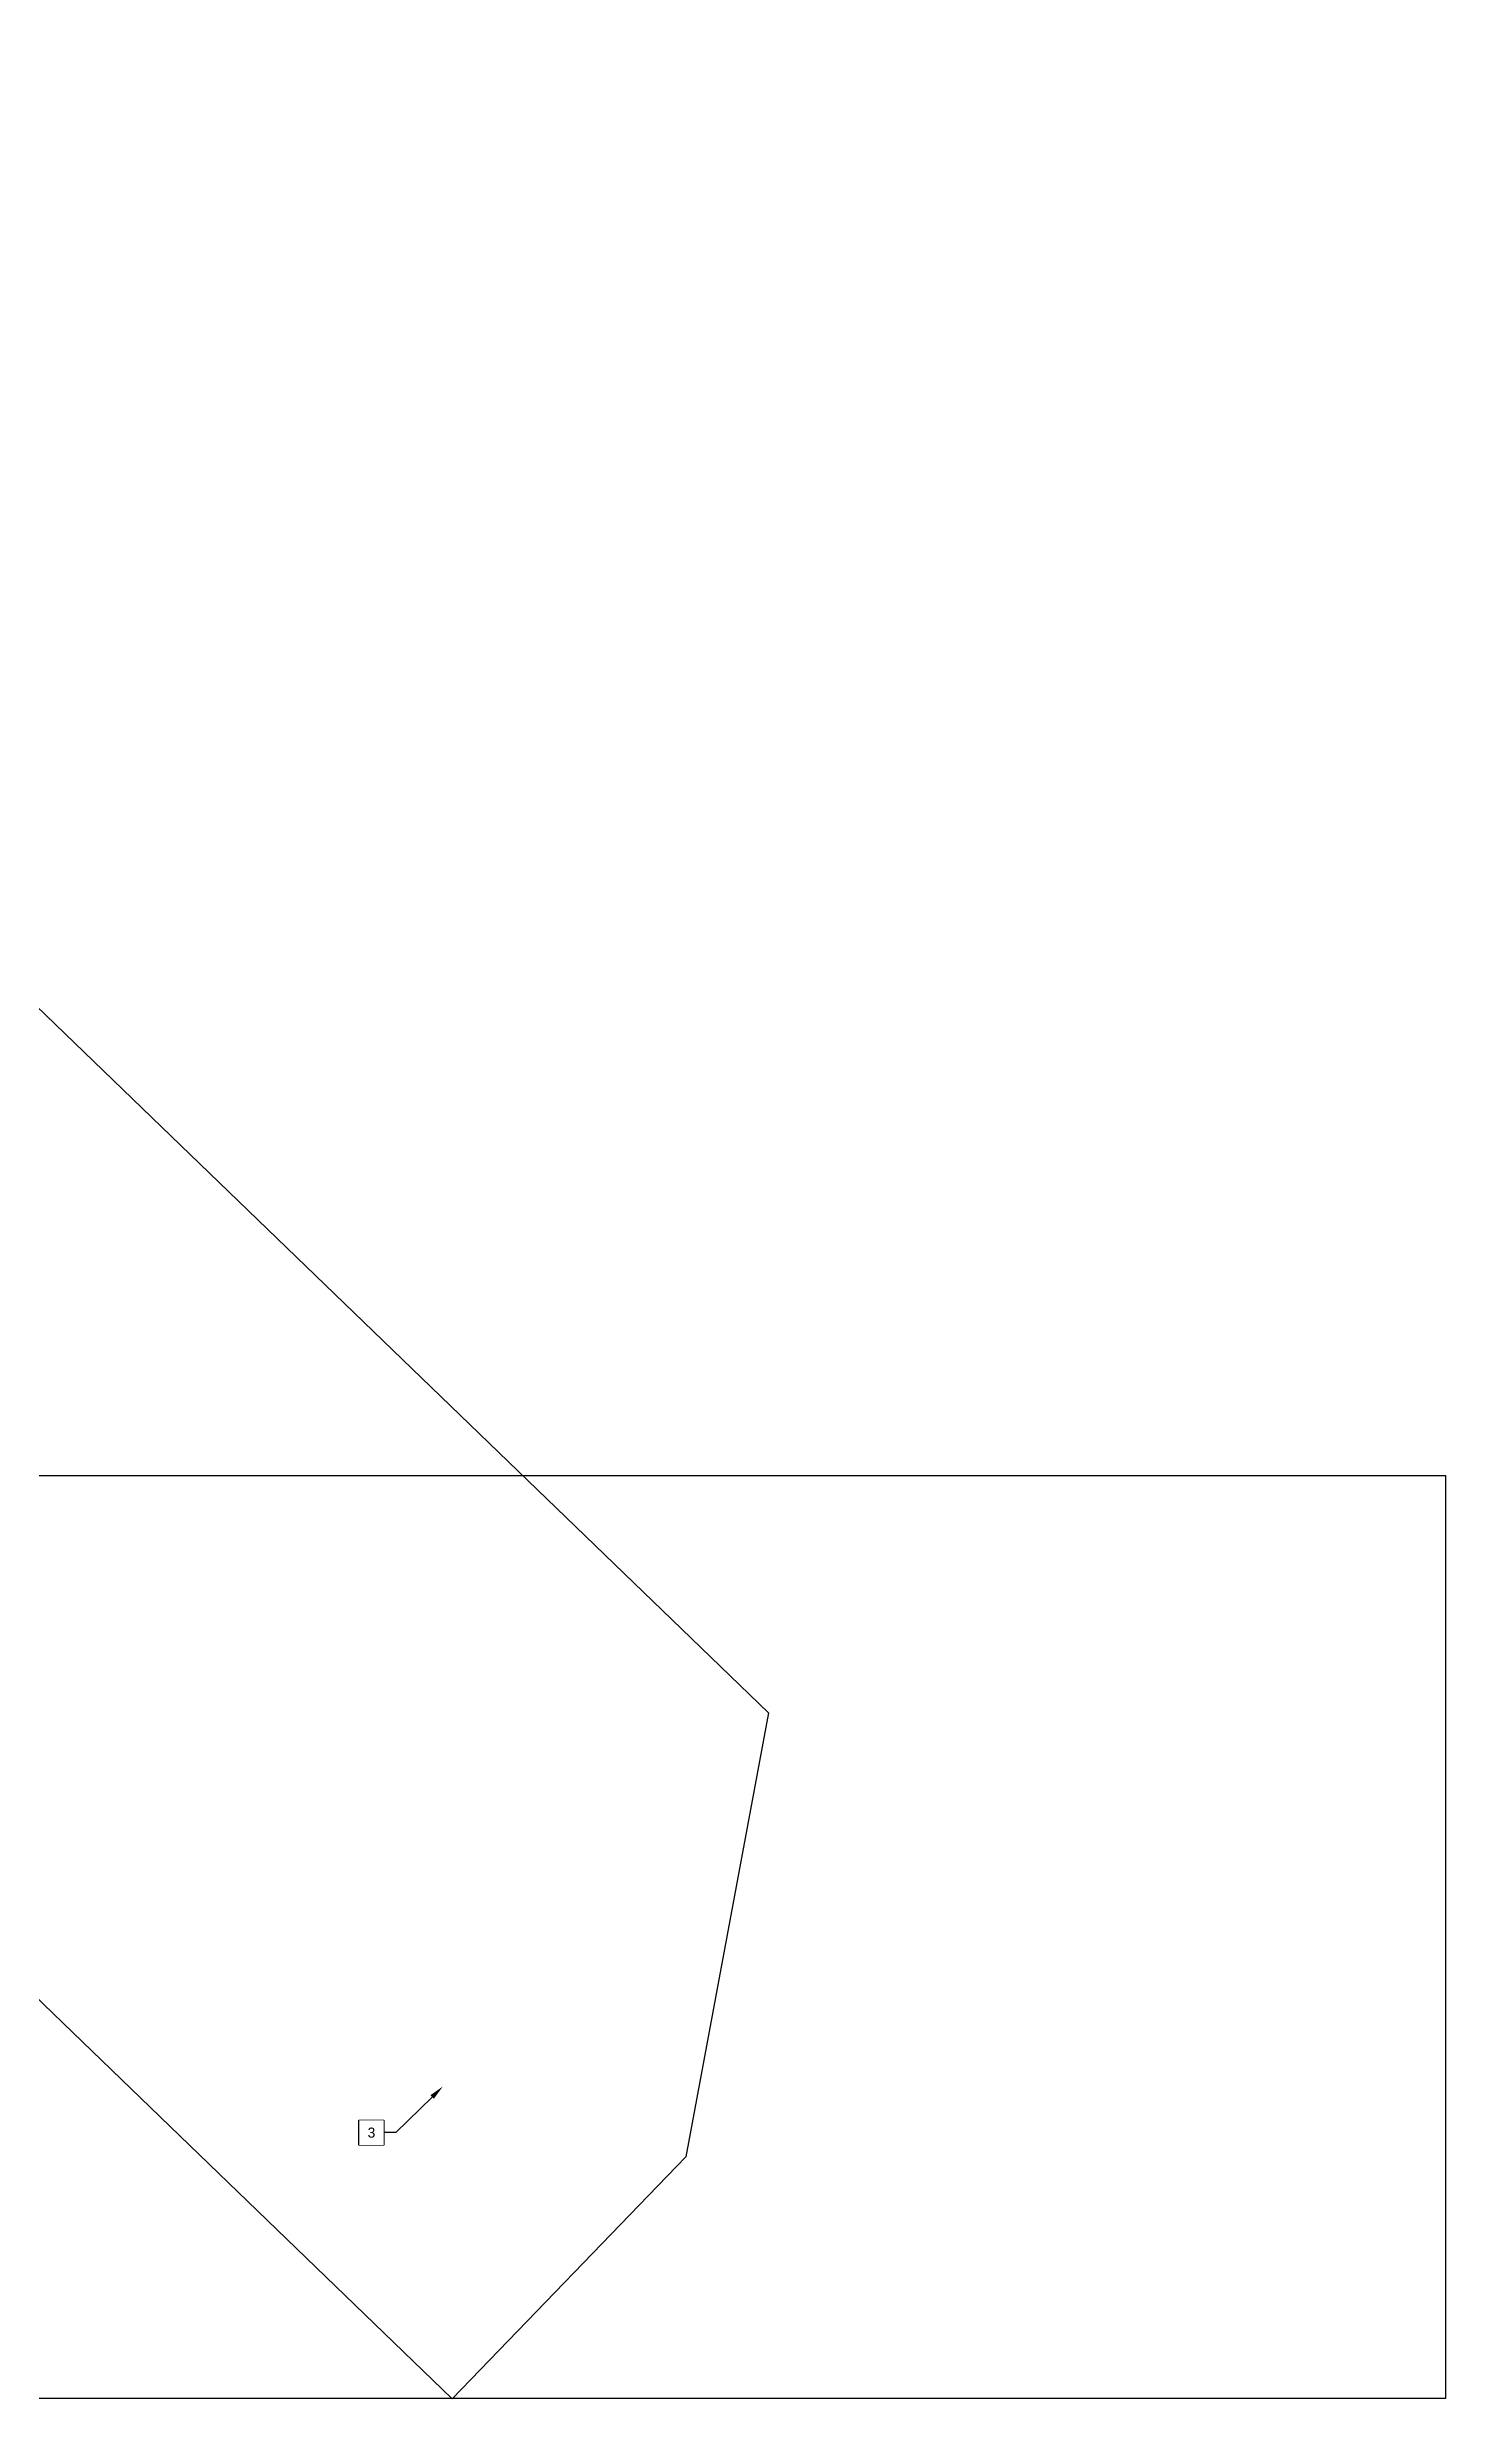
# Model space of a CAD drawing. Header units: feet. Extents: x 587216 to 589279, y 1029711 to 1030796.
# Drawn here: x 588719 to 589279, y 1029711 to 1030652 of the extents above; entities that cross this region are included whole.
import ezdxf
from ezdxf import colors
from ezdxf.entities.mleader import LeaderData, LeaderLine
from ezdxf.enums import TextEntityAlignment as Align
from ezdxf.math import Vec2, Vec3

# ---------------------------------------------------------------- set-up
doc = ezdxf.new("R2010")
doc.units = ezdxf.units.FT
doc.header["$MEASUREMENT"] = 0
doc.set_wipeout_variables(frame=1)
doc.layers.get('0').update_dxf_attribs({"color": 30})
doc.layers.add('C-LABEL', color=4, linetype='Continuous')
doc.layers.add('VP', color=7, linetype='Continuous', plot=False)
doc.styles.add('ARIAL', font='arial.ttf')
doc.styles.get("Standard").update_dxf_attribs({"font": 'SIMPLEX.SHX'})

# ---------------------------------------------------------------- blocks, each defined once
blk = doc.blocks.new('KN-SQ')
at = {"transparency": 16777216}
blk.add_lwpolyline([(-1, -1), (-1, -0.75), (-0.75, -0.75), (-0.75, -1)], close=True, dxfattribs=at)
at = {"transparency": 16777216, "style": 'ARIAL'}
blk.add_attdef('KN', text='', height=0.1, dxfattribs=at).set_placement((-0.875, -0.875), align=Align.MIDDLE_CENTER)
at = {"transparency": 16777216}
blk.add_wipeout([(-0.9975, -0.9975), (-0.9975, -0.7525), (-0.7525, -0.7525), (-0.7525, -0.9975)], dxfattribs=at)

msp = doc.modelspace()

# ---------------------------------------------------------------- linework, layer by layer
at = {"layer": 'VP'}
for points, elevation in [([(588317.82, 1030651.82), (589007.86, 1029985.6), (588974.83, 1029808.05), (588881.4, 1029711.27), (588180.53, 1030387.95), (588256.53, 1030588.34)], 1000), ([(588317.82, 1030651.82), (589007.86, 1029985.6), (588974.83, 1029808.05), (588881.4, 1029711.27), (588180.53, 1030387.95), (588256.53, 1030588.34)], 1000), ([(588317.82, 1030651.82), (589007.86, 1029985.6), (588974.83, 1029808.05), (588881.4, 1029711.27), (588180.53, 1030387.95), (588256.53, 1030588.34)], 1000), ([(588317.82, 1030651.82), (589007.86, 1029985.6), (588974.83, 1029808.05), (588881.4, 1029711.27), (588180.53, 1030387.95), (588256.53, 1030588.34)], 1000), ([(588187.91, 1029711.62), (589278.81, 1029711.62), (589278.81, 1030080.42), (588187.91, 1030080.42)], 1125), ([(588187.91, 1029711.62), (589278.81, 1029711.62), (589278.81, 1030080.42), (588187.91, 1030080.42)], 1125), ([(588187.91, 1029711.62), (589278.81, 1029711.62), (589278.81, 1030080.42), (588187.91, 1030080.42)], 1125)]:
    msp.add_lwpolyline(points, close=True, dxfattribs=dict(at, elevation=elevation))

# ---------------------------------------------------------------- leaders
at = {"layer": 'C-LABEL'}
ml = msp.add_multileader_block('Standard', dxfattribs=at)
ml.set_content('KN-SQ', color=256, scale=40)
ml.set_attribute('KN', '3', width=0)
ml.set_leader_properties(color=256)
ml.build(insert=Vec2(0, 0))
ml.multileader.update_dxf_attribs({"dogleg_length": 0.12, "arrow_head_size": 6, "scale": 40})
ctx = ml.context
ctx.base_point, ctx.scale, ctx.char_height, ctx.arrow_head_size, ctx.landing_gap_size, ctx.plane_origin = Vec3(588844.09, 1029817.8), 40, 3.2, 6, 1.6, Vec3(588877.63, 1029836.22)
notes = []
notes.append((ctx, [(0, (1, 1, 0), (588858.89, 1029817.8), (-1, 0), 4.8, [(0, [(588877.63, 1029836.22)], 0, [])])]))
ctx.block.insert = Vec3(588884.09, 1029852.8)
for ctx, leaders in notes:
    for number, flags, end, landing, length, lines in leaders:
        leader = LeaderData()
        leader.index, (leader.has_last_leader_line, leader.has_dogleg_vector, leader.attachment_direction) = number, flags
        leader.last_leader_point, leader.dogleg_vector, leader.dogleg_length = Vec3(end), Vec3(landing), length
        for number, points, colour, breaks in lines:
            line = LeaderLine()
            line.index, line.vertices, line.color, line.breaks = number, Vec3.list(points), colors.encode_raw_color(colour), breaks
            leader.lines.append(line)
        ctx.leaders.append(leader)

doc.saveas('drawing.dxf')
